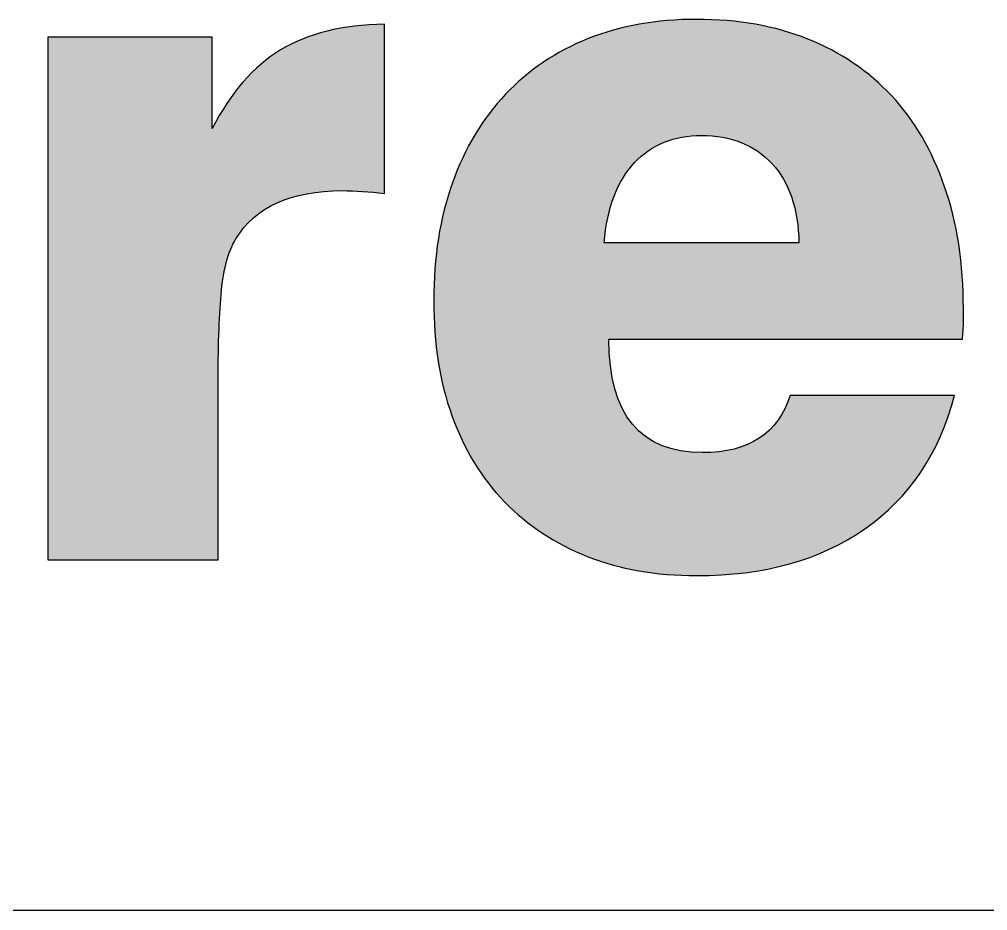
# Model space of a CAD drawing. Extents: x 58467 to 79089, y -33726 to -17391.
# Drawn here: x 75378.2 to 75549.2, y -21926 to -21768.7 of the extents above; entities that cross this region are included whole.
import ezdxf

# ---------------------------------------------------------------- set-up
doc = ezdxf.new("R2010")
doc.units = 0
doc.header["$LTSCALE"] = 100

# ---------------------------------------------------------------- blocks, each defined once
blk = doc.blocks.new('logo')
at = {"true_color": 0x231f20}
h = blk.add_hatch(color=250, dxfattribs=at)
h.dxf.hatch_style = 2
edge = h.paths.add_edge_path()
edge.add_spline(control_points=[(72.213, 15.026), (72.213, 15.026), (76.938, 15.026), (76.938, 15.026), (76.938, 15.026), (76.938, 12.394), (76.938, 12.394), (77.467, 13.431), (78.124, 14.186), (78.905, 14.658), (79.688, 15.129), (80.683, 15.374), (81.891, 15.393), (81.891, 15.393), (81.891, 10.526), (81.891, 10.526), (81.456, 10.584), (81.051, 10.611), (80.674, 10.611), (79.203, 10.611), (78.184, 10.149), (77.617, 9.224), (77.391, 8.848), (77.25, 8.314), (77.194, 7.626), (77.136, 6.937), (77.107, 6.074), (77.107, 5.038), (77.107, 5.038), (77.107, 0), (77.107, 0), (77.107, 0), (72.213, 0), (72.213, 0), (72.213, 0), (72.213, 15.026), (72.213, 15.026)], knot_values=[0, 0, 0, 0, 1, 1, 1, 2, 2, 2, 3, 3, 3, 4, 4, 4, 5, 5, 5, 6, 6, 6, 7, 7, 7, 8, 8, 8, 9, 9, 9, 10, 10, 10, 11, 11, 11, 12, 12, 12, 12], degree=3, periodic=0)
h = blk.add_hatch(color=250, dxfattribs=at)
h.dxf.hatch_style = 1
edge = h.paths.add_edge_path()
edge.add_spline(control_points=[(96.464, 13.342), (95.803, 14.049), (95.001, 14.592), (94.059, 14.969)], knot_values=[11, 11, 11, 11, 12, 12, 12, 12], degree=3, periodic=0)
edge.add_spline(control_points=[(94.059, 14.969), (93.115, 15.346), (92.05, 15.534), (90.861, 15.534)], knot_values=[10, 10, 10, 10, 11, 11, 11, 11], degree=3, periodic=0)
edge.add_spline(control_points=[(90.861, 15.534), (89.711, 15.534), (88.673, 15.351), (87.749, 14.983)], knot_values=[9, 9, 9, 9, 10, 10, 10, 10], degree=3, periodic=0)
edge.add_spline(control_points=[(87.749, 14.983), (86.824, 14.615), (86.031, 14.082), (85.372, 13.384)], knot_values=[8, 8, 8, 8, 9, 9, 9, 9], degree=3, periodic=0)
edge.add_spline(control_points=[(85.372, 13.384), (84.711, 12.686), (84.201, 11.837), (83.843, 10.836)], knot_values=[7, 7, 7, 7, 8, 8, 8, 8], degree=3, periodic=0)
edge.add_spline(control_points=[(83.843, 10.836), (83.485, 9.837), (83.306, 8.706), (83.306, 7.441)], knot_values=[6, 6, 6, 6, 7, 7, 7, 7], degree=3, periodic=0)
edge.add_spline(control_points=[(83.306, 7.441), (83.306, 6.215), (83.479, 5.117), (83.829, 4.145)], knot_values=[5, 5, 5, 5, 6, 6, 6, 6], degree=3, periodic=0)
edge.add_spline(control_points=[(83.829, 4.145), (84.179, 3.174), (84.683, 2.347), (85.343, 1.668)], knot_values=[4, 4, 4, 4, 5, 5, 5, 5], degree=3, periodic=0)
edge.add_spline(control_points=[(85.343, 1.668), (86.003, 0.989), (86.796, 0.467), (87.72, 0.099)], knot_values=[3, 3, 3, 3, 4, 4, 4, 4], degree=3, periodic=0)
edge.add_spline(control_points=[(87.72, 0.099), (88.644, -0.269), (89.691, -0.452), (90.861, -0.452)], knot_values=[2, 2, 2, 2, 3, 3, 3, 3], degree=3, periodic=0)
edge.add_spline(control_points=[(90.861, -0.452), (92.804, -0.452), (94.416, -0.004), (95.7, 0.892), (96.984, 1.787), (97.841, 3.065), (98.274, 4.726)], knot_values=[0, 0, 0, 0, 1, 1, 1, 2, 2, 2, 2], degree=3, periodic=0)
edge.add_spline(control_points=[(98.274, 4.726), (98.274, 4.726), (97.093, 4.726), (95.911, 4.726)], knot_values=[19.5, 19.5, 19.5, 19.5, 20, 20, 20, 20], degree=3, periodic=0)
edge.add_spline(control_points=[(95.911, 4.726), (94.73, 4.726), (93.548, 4.726), (93.548, 4.726), (93.21, 3.631), (92.37, 3.084), (91.03, 3.084)], knot_values=[18, 18, 18, 18, 18.5, 18.5, 18.5, 19.5, 19.5, 19.5, 19.5], degree=3, periodic=0)
edge.add_spline(control_points=[(91.03, 3.084), (89.239, 3.084), (88.343, 4.169), (88.343, 6.339)], knot_values=[17, 17, 17, 17, 18, 18, 18, 18], degree=3, periodic=0)
edge.add_spline(control_points=[(88.343, 6.339), (88.343, 6.339), (98.502, 6.339), (98.502, 6.339), (98.519, 6.49), (98.53, 6.636), (98.53, 6.777)], knot_values=[15, 15, 15, 15, 16, 16, 16, 17, 17, 17, 17], degree=3, periodic=0)
edge.add_spline(control_points=[(98.53, 6.777), (98.53, 6.777), (98.53, 7.216), (98.53, 7.216), (98.53, 8.518), (98.35, 9.687), (97.992, 10.725)], knot_values=[13, 13, 13, 13, 14, 14, 14, 15, 15, 15, 15], degree=3, periodic=0)
edge.add_spline(control_points=[(97.992, 10.725), (97.633, 11.762), (97.124, 12.635), (96.464, 13.342)], knot_values=[12, 12, 12, 12, 13, 13, 13, 13], degree=3, periodic=0)
edge = h.paths.add_edge_path(flags=16)
edge.add_spline(control_points=[(91.002, 12.196), (91.852, 12.196), (92.526, 11.927), (93.026, 11.389)], knot_values=[1, 1, 1, 1, 2, 2, 2, 2], degree=3, periodic=0)
edge.add_spline(control_points=[(93.026, 11.389), (93.526, 10.852), (93.784, 10.093), (93.804, 9.112)], knot_values=[0, 0, 0, 0, 1, 1, 1, 1], degree=3, periodic=0)
edge.add_spline(control_points=[(93.804, 9.112), (93.804, 9.112), (92.403, 9.112), (91.003, 9.112)], knot_values=[4.5, 4.5, 4.5, 4.5, 5, 5, 5, 5], degree=3, periodic=0)
edge.add_spline(control_points=[(91.003, 9.112), (89.602, 9.112), (88.201, 9.112), (88.201, 9.112), (88.295, 10.131), (88.587, 10.898), (89.078, 11.418)], knot_values=[3, 3, 3, 3, 3.5, 3.5, 3.5, 4.5, 4.5, 4.5, 4.5], degree=3, periodic=0)
edge.add_spline(control_points=[(89.078, 11.418), (89.568, 11.936), (90.21, 12.196), (91.002, 12.196)], knot_values=[2, 2, 2, 2, 3, 3, 3, 3], degree=3, periodic=0)
for points, knots in [([(72.213, 15.026), (72.213, 15.026), (76.938, 15.026), (76.938, 15.026), (76.938, 15.026), (76.938, 12.394), (76.938, 12.394), (77.467, 13.431), (78.124, 14.186), (78.905, 14.658), (79.688, 15.129), (80.683, 15.374), (81.891, 15.393), (81.891, 15.393), (81.891, 10.526), (81.891, 10.526), (81.456, 10.584), (81.051, 10.611), (80.674, 10.611), (79.203, 10.611), (78.184, 10.149), (77.617, 9.224), (77.391, 8.848), (77.25, 8.314), (77.194, 7.626), (77.136, 6.937), (77.107, 6.074), (77.107, 5.038), (77.107, 5.038), (77.107, 0), (77.107, 0), (77.107, 0), (72.213, 0), (72.213, 0), (72.213, 0), (72.213, 15.026), (72.213, 15.026)], [0, 0, 0, 0, 1, 1, 1, 2, 2, 2, 3, 3, 3, 4, 4, 4, 5, 5, 5, 6, 6, 6, 7, 7, 7, 8, 8, 8, 9, 9, 9, 10, 10, 10, 11, 11, 11, 12, 12, 12, 12]), ([(98.274, 4.726), (97.841, 3.065), (96.984, 1.787), (95.7, 0.892), (94.416, -0.004), (92.804, -0.452), (90.861, -0.452), (89.691, -0.452), (88.644, -0.269), (87.72, 0.099), (86.796, 0.467), (86.003, 0.989), (85.343, 1.668), (84.683, 2.347), (84.179, 3.174), (83.829, 4.145), (83.479, 5.117), (83.306, 6.215), (83.306, 7.441), (83.306, 8.706), (83.485, 9.837), (83.843, 10.836), (84.201, 11.837), (84.711, 12.686), (85.372, 13.384), (86.031, 14.082), (86.824, 14.615), (87.749, 14.983), (88.673, 15.351), (89.711, 15.534), (90.861, 15.534), (92.05, 15.534), (93.115, 15.346), (94.059, 14.969), (95.001, 14.592), (95.803, 14.049), (96.464, 13.342), (97.124, 12.635), (97.633, 11.762), (97.992, 10.725), (98.35, 9.687), (98.53, 8.518), (98.53, 7.216), (98.53, 7.216), (98.53, 6.777), (98.53, 6.777), (98.53, 6.636), (98.519, 6.49), (98.502, 6.339), (98.502, 6.339), (88.343, 6.339), (88.343, 6.339), (88.343, 4.169), (89.239, 3.084), (91.03, 3.084), (92.37, 3.084), (93.21, 3.631), (93.548, 4.726), (93.548, 4.726), (98.274, 4.726), (98.274, 4.726)], [0, 0, 0, 0, 1, 1, 1, 2, 2, 2, 3, 3, 3, 4, 4, 4, 5, 5, 5, 6, 6, 6, 7, 7, 7, 8, 8, 8, 9, 9, 9, 10, 10, 10, 11, 11, 11, 12, 12, 12, 13, 13, 13, 14, 14, 14, 15, 15, 15, 16, 16, 16, 17, 17, 17, 18, 18, 18, 19, 19, 19, 20, 20, 20, 20]), ([(93.804, 9.112), (93.784, 10.093), (93.526, 10.852), (93.026, 11.389), (92.526, 11.927), (91.852, 12.196), (91.002, 12.196), (90.21, 12.196), (89.568, 11.936), (89.078, 11.418), (88.587, 10.898), (88.295, 10.131), (88.201, 9.112), (88.201, 9.112), (93.804, 9.112), (93.804, 9.112)], [0, 0, 0, 0, 1, 1, 1, 2, 2, 2, 3, 3, 3, 4, 4, 4, 5, 5, 5, 5])]:
    blk.add_open_spline(points, degree=3, knots=knots)

msp = doc.modelspace()

# ---------------------------------------------------------------- linework, layer by layer
msp.add_line((75892.05, -21926.03), (74564.59, -21926.03))

# ---------------------------------------------------------------- block references
at = {"xscale": 6.144, "yscale": 6.144, "zscale": 6.144}
msp.add_blockref('logo', (74939.5, -21864.1), dxfattribs=at)

doc.saveas('drawing.dxf')
